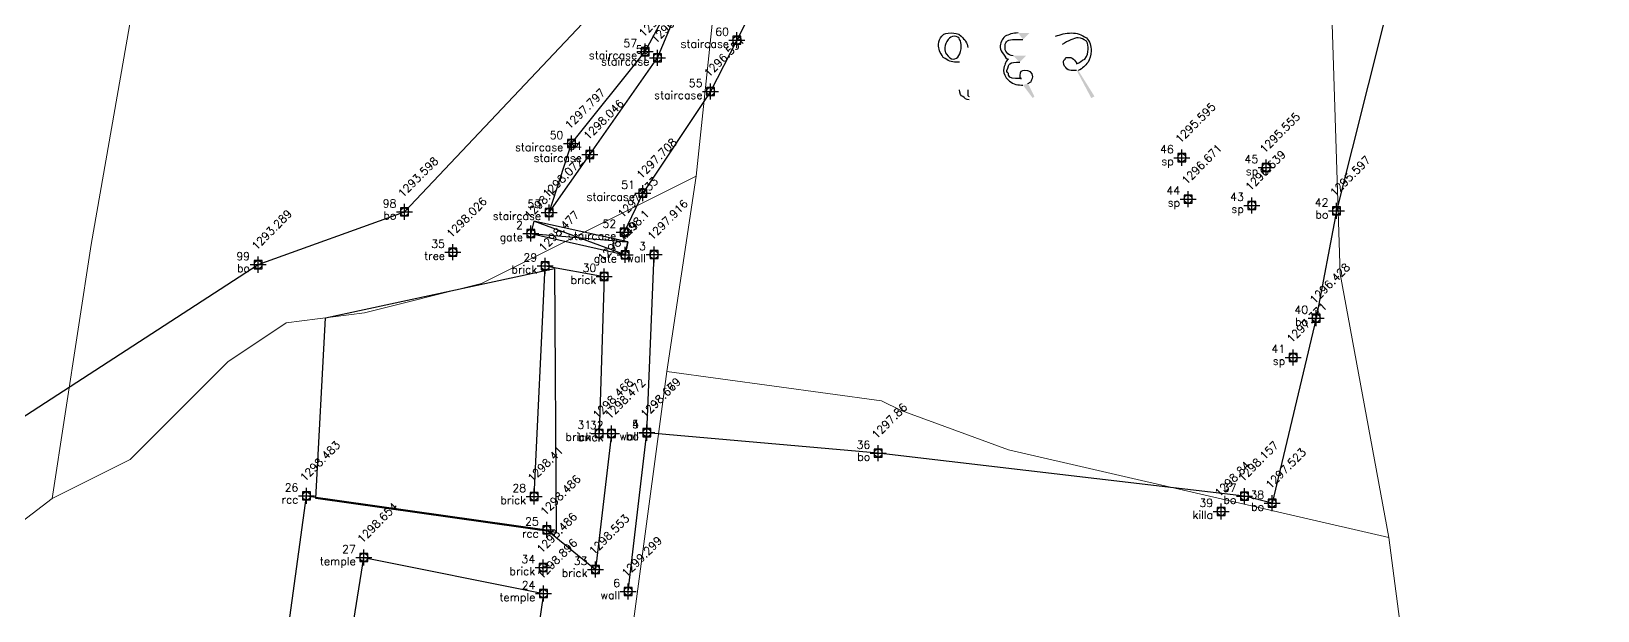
# Model space of a CAD drawing. Header units: metres. Extents: x 345912 to 349030, y 3061206 to 3061792.
# Drawn here: x 346869.14 to 346918.07, y 3061488 to 3061506.08 of the extents above; entities that cross this region are included whole.
import ezdxf
from ezdxf.enums import TextEntityAlignment as Align

# ---------------------------------------------------------------- set-up
doc = ezdxf.new("R2010")
doc.units = ezdxf.units.M
doc.header["$MEASUREMENT"] = 0
doc.header["$PDMODE"] = 98
doc.header["$PDSIZE"] = 0.25
for name, color, linetype in [('bo', 7, 'Continuous'), ('Boundary', 6, 'Continuous'), ('brick', 7, 'Continuous'), ('Features', 5, 'Continuous'), ('gate', 2, 'Continuous'), ('killa', 7, 'Continuous'), ('PDF4_Geometry', 7, 'Continuous'), ('PDF4_Solid Fills', 7, 'Continuous'), ('Points', 7, 'Continuous'), ('Points-ELV', 6, 'Continuous'), ('Points-NUM', 4, 'Continuous'), ('Points-TXT', 3, 'Continuous'), ('rcc', 7, 'Continuous'), ('sp', 7, 'Continuous'), ('staircase', 151, 'Continuous'), ('temple', 7, 'Continuous'), ('tree', 7, 'Continuous'), ('wall', 42, 'Continuous')]:
    doc.layers.add(name, color=color, linetype=linetype)
doc.styles.add('romans', font='romans.shx')

# ---------------------------------------------------------------- blocks, each defined once
blk = doc.blocks.new('POINTS')
at = {"layer": 'Points'}
blk.add_line((0, 0), (0, 0), dxfattribs=at)
blk.add_point((0, 0), dxfattribs=at)
at = {"layer": 'Points-ELV', "style": 'romans'}
blk.add_attdef('ELEV', text='', height=1, rotation=45, dxfattribs=at).set_placement((0, 0), align=Align.BOTTOM_LEFT)
at = {"layer": 'Points-NUM', "style": 'romans'}
blk.add_attdef('PTNUM', text='', height=1, dxfattribs=at).set_placement((0, 0), align=Align.BOTTOM_RIGHT)
at = {"layer": 'Points-TXT', "style": 'romans'}
blk.add_attdef('DESC', text='', height=1, dxfattribs=at).set_placement((0, 0), align=Align.BOTTOM_RIGHT)
blk = doc.blocks.new('dh')
at = {"layer": 'Boundary'}
blk.add_lwpolyline([(346603.141, 3061312.283), (346611.952, 3061317.989), (346616.524, 3061319.636), (346628.182, 3061331.963), (346646.724, 3061331.279), (346648.105, 3061329.491), (346645.641, 3061319.666), (346645.006, 3061316.321), (346643.63, 3061310.547), (346642.767, 3061310.766), (346631.327, 3061312.107), (346624.101, 3061312.745)], dxfattribs=at)
at = {"layer": 'Features'}
blk.add_lwpolyline([(346612.191, 3061301.508), (346613.462, 3061310.772), (346620.972, 3061309.711), (346622.493, 3061308.48)], dxfattribs=at)
blk.add_lwpolyline([(346615.256, 3061308.852), (346620.866, 3061307.723), (346619.834, 3061300.641), (346617.28, 3061301.099), (346617.42, 3061301.84), (346614.243, 3061302.521)], close=True, dxfattribs=at)
at = {"layer": 'gate'}
for points in [[(346620.479, 3061318.963), (346623.416, 3061318.292), (346623.50689, 3061318.69771), (346620.56924, 3061319.34949), (346620.479, 3061318.963), (346623.50689, 3061318.69771), (346623.416, 3061318.292), (346620.56924, 3061319.34949)], [(346620.576, 3061310.756), (346620.922, 3061317.952), (346622.768, 3061317.624), (346622.609, 3061312.725), (346622.995, 3061312.721), (346622.493, 3061308.48)]]:
    blk.add_lwpolyline(points, dxfattribs=at)
at = {"layer": 'staircase'}
for points in [[(346621.045, 3061319.621), (346622.321, 3061321.431), (346624.427, 3061324.445), (346624.899, 3061325.557), (346626.498, 3061328.58), (346626.578, 3061329.56), (346626.636, 3061330.471), (346625.256, 3061340.191), (346625.409, 3061342.057), (346625.859, 3061347.17)], [(346627.415, 3061346.278), (346627.122, 3061341.972), (346627.079, 3061340.012), (346626.786, 3061336.11), (346626.751, 3061334.827), (346628.116, 3061331.113), (346628.816, 3061330.399), (346629.192, 3061329.886), (346629.348, 3061329.497), (346629.45, 3061328.704), (346629.299, 3061328.148), (346629.005, 3061327.77), (346628.462, 3061327.31), (346628.172, 3061327.498), (346626.914, 3061324.994), (346626.087, 3061323.395), (346623.977, 3061320.22), (346623.391, 3061319.004)], [(346621.045, 3061319.621), (346621.74, 3061321.771), (346624.046, 3061324.636), (346626.183, 3061328.611), (346626.578, 3061329.56)]]:
    blk.add_lwpolyline(points, dxfattribs=at)
at = {"layer": 'wall'}
blk.add_lwpolyline([(346623.512, 3061307.792), (346624.101, 3061312.745), (346624.322, 3061318.304)], dxfattribs=at)
at = {"layer": 'bo', "linetype": 'Continuous'}
ref = blk.add_blockref('POINTS', (346645.641, 3061319.666, 1295.597), dxfattribs=at)
ref.add_attrib('PTNUM', '42', dxfattribs={"layer": 'Points-NUM', "height": 0.25, "style": 'romans'}).set_placement((346645.391, 3061319.7285, 1295.597), align=Align.BOTTOM_RIGHT)
ref.add_attrib('DESC', 'bo', dxfattribs={"layer": 'Points-TXT', "height": 0.25, "style": 'romans'}).set_placement((346645.391, 3061319.3535, 1295.597), align=Align.BOTTOM_RIGHT)
ref.add_attrib('ELEV', '1295.597', dxfattribs={"layer": 'Points-ELV', "height": 0.25, "rotation": 45, "style": 'romans'}).set_placement((346645.641, 3061320.041, 1295.597), align=Align.BOTTOM_LEFT)
ref = blk.add_blockref('POINTS', (346616.524, 3061319.636, 1293.598), dxfattribs=at)
ref.add_attrib('PTNUM', '98', dxfattribs={"layer": 'Points-NUM', "height": 0.25, "style": 'romans'}).set_placement((346616.274, 3061319.6985, 1293.598), align=Align.BOTTOM_RIGHT)
ref.add_attrib('DESC', 'bo', dxfattribs={"layer": 'Points-TXT', "height": 0.25, "style": 'romans'}).set_placement((346616.274, 3061319.3235, 1293.598), align=Align.BOTTOM_RIGHT)
ref.add_attrib('ELEV', '1293.598', dxfattribs={"layer": 'Points-ELV', "height": 0.25, "rotation": 45, "style": 'romans'}).set_placement((346616.524, 3061320.011, 1293.598), align=Align.BOTTOM_LEFT)
ref = blk.add_blockref('POINTS', (346611.952, 3061317.989, 1293.289), dxfattribs=at)
ref.add_attrib('PTNUM', '99', dxfattribs={"layer": 'Points-NUM', "height": 0.25, "style": 'romans'}).set_placement((346611.702, 3061318.0515, 1293.289), align=Align.BOTTOM_RIGHT)
ref.add_attrib('DESC', 'bo', dxfattribs={"layer": 'Points-TXT', "height": 0.25, "style": 'romans'}).set_placement((346611.702, 3061317.6765, 1293.289), align=Align.BOTTOM_RIGHT)
ref.add_attrib('ELEV', '1293.289', dxfattribs={"layer": 'Points-ELV', "height": 0.25, "rotation": 45, "style": 'romans'}).set_placement((346611.952, 3061318.364, 1293.289), align=Align.BOTTOM_LEFT)
ref = blk.add_blockref('POINTS', (346645.006, 3061316.321, 1296.428), dxfattribs=at)
ref.add_attrib('PTNUM', '40', dxfattribs={"layer": 'Points-NUM', "height": 0.25, "style": 'romans'}).set_placement((346644.756, 3061316.3835, 1296.428), align=Align.BOTTOM_RIGHT)
ref.add_attrib('DESC', 'bo', dxfattribs={"layer": 'Points-TXT', "height": 0.25, "style": 'romans'}).set_placement((346644.756, 3061316.0085, 1296.428), align=Align.BOTTOM_RIGHT)
ref.add_attrib('ELEV', '1296.428', dxfattribs={"layer": 'Points-ELV', "height": 0.25, "rotation": 45, "style": 'romans'}).set_placement((346645.006, 3061316.696, 1296.428), align=Align.BOTTOM_LEFT)
ref = blk.add_blockref('POINTS', (346624.101, 3061312.747, 1298.669), dxfattribs=at)
ref.add_attrib('PTNUM', '5', dxfattribs={"layer": 'Points-NUM', "height": 0.25, "style": 'romans'}).set_placement((346623.851, 3061312.8095, 1298.669), align=Align.BOTTOM_RIGHT)
ref.add_attrib('DESC', 'bo', dxfattribs={"layer": 'Points-TXT', "height": 0.25, "style": 'romans'}).set_placement((346623.851, 3061312.4345, 1298.669), align=Align.BOTTOM_RIGHT)
ref.add_attrib('ELEV', '1298.669', dxfattribs={"layer": 'Points-ELV', "height": 0.25, "rotation": 45, "style": 'romans'}).set_placement((346624.101, 3061313.122, 1298.669), align=Align.BOTTOM_LEFT)
ref = blk.add_blockref('POINTS', (346631.327, 3061312.107, 1297.86), dxfattribs=at)
ref.add_attrib('PTNUM', '36', dxfattribs={"layer": 'Points-NUM', "height": 0.25, "style": 'romans'}).set_placement((346631.077, 3061312.1695, 1297.86), align=Align.BOTTOM_RIGHT)
ref.add_attrib('DESC', 'bo', dxfattribs={"layer": 'Points-TXT', "height": 0.25, "style": 'romans'}).set_placement((346631.077, 3061311.7945, 1297.86), align=Align.BOTTOM_RIGHT)
ref.add_attrib('ELEV', '1297.86', dxfattribs={"layer": 'Points-ELV', "height": 0.25, "rotation": 45, "style": 'romans'}).set_placement((346631.327, 3061312.482, 1297.86), align=Align.BOTTOM_LEFT)
ref = blk.add_blockref('POINTS', (346642.767, 3061310.766, 1298.157), dxfattribs=at)
ref.add_attrib('PTNUM', '37', dxfattribs={"layer": 'Points-NUM', "height": 0.25, "style": 'romans'}).set_placement((346642.517, 3061310.8285, 1298.157), align=Align.BOTTOM_RIGHT)
ref.add_attrib('DESC', 'bo', dxfattribs={"layer": 'Points-TXT', "height": 0.25, "style": 'romans'}).set_placement((346642.517, 3061310.4535, 1298.157), align=Align.BOTTOM_RIGHT)
ref.add_attrib('ELEV', '1298.157', dxfattribs={"layer": 'Points-ELV', "height": 0.25, "rotation": 45, "style": 'romans'}).set_placement((346642.767, 3061311.141, 1298.157), align=Align.BOTTOM_LEFT)
ref = blk.add_blockref('POINTS', (346643.63, 3061310.547, 1297.523), dxfattribs=at)
ref.add_attrib('PTNUM', '38', dxfattribs={"layer": 'Points-NUM', "height": 0.25, "style": 'romans'}).set_placement((346643.38, 3061310.6095, 1297.523), align=Align.BOTTOM_RIGHT)
ref.add_attrib('DESC', 'bo', dxfattribs={"layer": 'Points-TXT', "height": 0.25, "style": 'romans'}).set_placement((346643.38, 3061310.2345, 1297.523), align=Align.BOTTOM_RIGHT)
ref.add_attrib('ELEV', '1297.523', dxfattribs={"layer": 'Points-ELV', "height": 0.25, "rotation": 45, "style": 'romans'}).set_placement((346643.63, 3061310.922, 1297.523), align=Align.BOTTOM_LEFT)
at = {"layer": 'brick', "linetype": 'Continuous'}
ref = blk.add_blockref('POINTS', (346620.922, 3061317.952, 1298.477), dxfattribs=at)
ref.add_attrib('PTNUM', '29', dxfattribs={"layer": 'Points-NUM', "height": 0.25, "style": 'romans'}).set_placement((346620.672, 3061318.0145, 1298.477), align=Align.BOTTOM_RIGHT)
ref.add_attrib('DESC', 'brick', dxfattribs={"layer": 'Points-TXT', "height": 0.25, "style": 'romans'}).set_placement((346620.672, 3061317.6395, 1298.477), align=Align.BOTTOM_RIGHT)
ref.add_attrib('ELEV', '1298.477', dxfattribs={"layer": 'Points-ELV', "height": 0.25, "rotation": 45, "style": 'romans'}).set_placement((346620.922, 3061318.327, 1298.477), align=Align.BOTTOM_LEFT)
ref = blk.add_blockref('POINTS', (346622.768, 3061317.624, 1298.449), dxfattribs=at)
ref.add_attrib('PTNUM', '30', dxfattribs={"layer": 'Points-NUM', "height": 0.25, "style": 'romans'}).set_placement((346622.518, 3061317.6865, 1298.449), align=Align.BOTTOM_RIGHT)
ref.add_attrib('DESC', 'brick', dxfattribs={"layer": 'Points-TXT', "height": 0.25, "style": 'romans'}).set_placement((346622.518, 3061317.3115, 1298.449), align=Align.BOTTOM_RIGHT)
ref.add_attrib('ELEV', '1298.449', dxfattribs={"layer": 'Points-ELV', "height": 0.25, "rotation": 45, "style": 'romans'}).set_placement((346622.768, 3061317.999, 1298.449), align=Align.BOTTOM_LEFT)
ref = blk.add_blockref('POINTS', (346622.609, 3061312.725, 1298.468), dxfattribs=at)
ref.add_attrib('PTNUM', '31', dxfattribs={"layer": 'Points-NUM', "height": 0.25, "style": 'romans'}).set_placement((346622.359, 3061312.7875, 1298.468), align=Align.BOTTOM_RIGHT)
ref.add_attrib('DESC', 'brick', dxfattribs={"layer": 'Points-TXT', "height": 0.25, "style": 'romans'}).set_placement((346622.359, 3061312.4125, 1298.468), align=Align.BOTTOM_RIGHT)
ref.add_attrib('ELEV', '1298.468', dxfattribs={"layer": 'Points-ELV', "height": 0.25, "rotation": 45, "style": 'romans'}).set_placement((346622.609, 3061313.1, 1298.468), align=Align.BOTTOM_LEFT)
ref = blk.add_blockref('POINTS', (346622.995, 3061312.721, 1298.472), dxfattribs=at)
ref.add_attrib('PTNUM', '32', dxfattribs={"layer": 'Points-NUM', "height": 0.25, "style": 'romans'}).set_placement((346622.745, 3061312.7835, 1298.472), align=Align.BOTTOM_RIGHT)
ref.add_attrib('DESC', 'brick', dxfattribs={"layer": 'Points-TXT', "height": 0.25, "style": 'romans'}).set_placement((346622.745, 3061312.4085, 1298.472), align=Align.BOTTOM_RIGHT)
ref.add_attrib('ELEV', '1298.472', dxfattribs={"layer": 'Points-ELV', "height": 0.25, "rotation": 45, "style": 'romans'}).set_placement((346622.995, 3061313.096, 1298.472), align=Align.BOTTOM_LEFT)
ref = blk.add_blockref('POINTS', (346620.576, 3061310.756, 1298.41), dxfattribs=at)
ref.add_attrib('PTNUM', '28', dxfattribs={"layer": 'Points-NUM', "height": 0.25, "style": 'romans'}).set_placement((346620.326, 3061310.8185, 1298.41), align=Align.BOTTOM_RIGHT)
ref.add_attrib('DESC', 'brick', dxfattribs={"layer": 'Points-TXT', "height": 0.25, "style": 'romans'}).set_placement((346620.326, 3061310.4435, 1298.41), align=Align.BOTTOM_RIGHT)
ref.add_attrib('ELEV', '1298.41', dxfattribs={"layer": 'Points-ELV', "height": 0.25, "rotation": 45, "style": 'romans'}).set_placement((346620.576, 3061311.131, 1298.41), align=Align.BOTTOM_LEFT)
ref = blk.add_blockref('POINTS', (346620.86, 3061308.538, 1298.486), dxfattribs=at)
ref.add_attrib('PTNUM', '34', dxfattribs={"layer": 'Points-NUM', "height": 0.25, "style": 'romans'}).set_placement((346620.61, 3061308.6005, 1298.486), align=Align.BOTTOM_RIGHT)
ref.add_attrib('DESC', 'brick', dxfattribs={"layer": 'Points-TXT', "height": 0.25, "style": 'romans'}).set_placement((346620.61, 3061308.2255, 1298.486), align=Align.BOTTOM_RIGHT)
ref.add_attrib('ELEV', '1298.486', dxfattribs={"layer": 'Points-ELV', "height": 0.25, "rotation": 45, "style": 'romans'}).set_placement((346620.86, 3061308.913, 1298.486), align=Align.BOTTOM_LEFT)
ref = blk.add_blockref('POINTS', (346622.493, 3061308.48, 1298.553), dxfattribs=at)
ref.add_attrib('PTNUM', '33', dxfattribs={"layer": 'Points-NUM', "height": 0.25, "style": 'romans'}).set_placement((346622.243, 3061308.5425, 1298.553), align=Align.BOTTOM_RIGHT)
ref.add_attrib('DESC', 'brick', dxfattribs={"layer": 'Points-TXT', "height": 0.25, "style": 'romans'}).set_placement((346622.243, 3061308.1675, 1298.553), align=Align.BOTTOM_RIGHT)
ref.add_attrib('ELEV', '1298.553', dxfattribs={"layer": 'Points-ELV', "height": 0.25, "rotation": 45, "style": 'romans'}).set_placement((346622.493, 3061308.855, 1298.553), align=Align.BOTTOM_LEFT)
at = {"layer": 'gate', "linetype": 'Continuous'}
ref = blk.add_blockref('POINTS', (346620.479, 3061318.963, 1298.1), dxfattribs=at)
ref.add_attrib('PTNUM', '2', dxfattribs={"layer": 'Points-NUM', "height": 0.25, "style": 'romans'}).set_placement((346620.229, 3061319.0255, 1298.1), align=Align.BOTTOM_RIGHT)
ref.add_attrib('DESC', 'gate', dxfattribs={"layer": 'Points-TXT', "height": 0.25, "style": 'romans'}).set_placement((346620.229, 3061318.6505, 1298.1), align=Align.BOTTOM_RIGHT)
ref.add_attrib('ELEV', '1298.1', dxfattribs={"layer": 'Points-ELV', "height": 0.25, "rotation": 45, "style": 'romans'}).set_placement((346620.479, 3061319.338, 1298.1), align=Align.BOTTOM_LEFT)
ref = blk.add_blockref('POINTS', (346623.416, 3061318.292, 1298.1), dxfattribs=at)
ref.add_attrib('PTNUM', '1', dxfattribs={"layer": 'Points-NUM', "height": 0.25, "style": 'romans'}).set_placement((346623.166, 3061318.3545, 1298.1), align=Align.BOTTOM_RIGHT)
ref.add_attrib('DESC', 'gate', dxfattribs={"layer": 'Points-TXT', "height": 0.25, "style": 'romans'}).set_placement((346623.166, 3061317.9795, 1298.1), align=Align.BOTTOM_RIGHT)
ref.add_attrib('ELEV', '1298.1', dxfattribs={"layer": 'Points-ELV', "height": 0.25, "rotation": 45, "style": 'romans'}).set_placement((346623.416, 3061318.667, 1298.1), align=Align.BOTTOM_LEFT)
at = {"layer": 'killa', "linetype": 'Continuous'}
ref = blk.add_blockref('POINTS', (346642.038, 3061310.291, 1298.84), dxfattribs=at)
ref.add_attrib('PTNUM', '39', dxfattribs={"layer": 'Points-NUM', "height": 0.25, "style": 'romans'}).set_placement((346641.788, 3061310.3535, 1298.84), align=Align.BOTTOM_RIGHT)
ref.add_attrib('DESC', 'killa', dxfattribs={"layer": 'Points-TXT', "height": 0.25, "style": 'romans'}).set_placement((346641.788, 3061309.9785, 1298.84), align=Align.BOTTOM_RIGHT)
ref.add_attrib('ELEV', '1298.84', dxfattribs={"layer": 'Points-ELV', "height": 0.25, "rotation": 45, "style": 'romans'}).set_placement((346642.038, 3061310.666, 1298.84), align=Align.BOTTOM_LEFT)
at = {"layer": 'rcc', "linetype": 'Continuous'}
ref = blk.add_blockref('POINTS', (346613.462, 3061310.772, 1298.483), dxfattribs=at)
ref.add_attrib('PTNUM', '26', dxfattribs={"layer": 'Points-NUM', "height": 0.25, "style": 'romans'}).set_placement((346613.212, 3061310.8345, 1298.483), align=Align.BOTTOM_RIGHT)
ref.add_attrib('DESC', 'rcc', dxfattribs={"layer": 'Points-TXT', "height": 0.25, "style": 'romans'}).set_placement((346613.212, 3061310.4595, 1298.483), align=Align.BOTTOM_RIGHT)
ref.add_attrib('ELEV', '1298.483', dxfattribs={"layer": 'Points-ELV', "height": 0.25, "rotation": 45, "style": 'romans'}).set_placement((346613.462, 3061311.147, 1298.483), align=Align.BOTTOM_LEFT)
ref = blk.add_blockref('POINTS', (346620.972, 3061309.711, 1298.486), dxfattribs=at)
ref.add_attrib('PTNUM', '25', dxfattribs={"layer": 'Points-NUM', "height": 0.25, "style": 'romans'}).set_placement((346620.722, 3061309.7735, 1298.486), align=Align.BOTTOM_RIGHT)
ref.add_attrib('DESC', 'rcc', dxfattribs={"layer": 'Points-TXT', "height": 0.25, "style": 'romans'}).set_placement((346620.722, 3061309.3985, 1298.486), align=Align.BOTTOM_RIGHT)
ref.add_attrib('ELEV', '1298.486', dxfattribs={"layer": 'Points-ELV', "height": 0.25, "rotation": 45, "style": 'romans'}).set_placement((346620.972, 3061310.086, 1298.486), align=Align.BOTTOM_LEFT)
at = {"layer": 'sp', "linetype": 'Continuous'}
ref = blk.add_blockref('POINTS', (346640.808, 3061321.328, 1295.595), dxfattribs=at)
ref.add_attrib('PTNUM', '46', dxfattribs={"layer": 'Points-NUM', "height": 0.25, "style": 'romans'}).set_placement((346640.558, 3061321.3905, 1295.595), align=Align.BOTTOM_RIGHT)
ref.add_attrib('DESC', 'sp', dxfattribs={"layer": 'Points-TXT', "height": 0.25, "style": 'romans'}).set_placement((346640.558, 3061321.0155, 1295.595), align=Align.BOTTOM_RIGHT)
ref.add_attrib('ELEV', '1295.595', dxfattribs={"layer": 'Points-ELV', "height": 0.25, "rotation": 45, "style": 'romans'}).set_placement((346640.808, 3061321.703, 1295.595), align=Align.BOTTOM_LEFT)
ref = blk.add_blockref('POINTS', (346643.445, 3061321.02, 1295.555), dxfattribs=at)
ref.add_attrib('PTNUM', '45', dxfattribs={"layer": 'Points-NUM', "height": 0.25, "style": 'romans'}).set_placement((346643.195, 3061321.0825, 1295.555), align=Align.BOTTOM_RIGHT)
ref.add_attrib('DESC', 'sp', dxfattribs={"layer": 'Points-TXT', "height": 0.25, "style": 'romans'}).set_placement((346643.195, 3061320.7075, 1295.555), align=Align.BOTTOM_RIGHT)
ref.add_attrib('ELEV', '1295.555', dxfattribs={"layer": 'Points-ELV', "height": 0.25, "rotation": 45, "style": 'romans'}).set_placement((346643.445, 3061321.395, 1295.555), align=Align.BOTTOM_LEFT)
ref = blk.add_blockref('POINTS', (346641.007, 3061320.037, 1296.671), dxfattribs=at)
ref.add_attrib('PTNUM', '44', dxfattribs={"layer": 'Points-NUM', "height": 0.25, "style": 'romans'}).set_placement((346640.757, 3061320.0995, 1296.671), align=Align.BOTTOM_RIGHT)
ref.add_attrib('DESC', 'sp', dxfattribs={"layer": 'Points-TXT', "height": 0.25, "style": 'romans'}).set_placement((346640.757, 3061319.7245, 1296.671), align=Align.BOTTOM_RIGHT)
ref.add_attrib('ELEV', '1296.671', dxfattribs={"layer": 'Points-ELV', "height": 0.25, "rotation": 45, "style": 'romans'}).set_placement((346641.007, 3061320.412, 1296.671), align=Align.BOTTOM_LEFT)
ref = blk.add_blockref('POINTS', (346642.997, 3061319.84, 1296.639), dxfattribs=at)
ref.add_attrib('PTNUM', '43', dxfattribs={"layer": 'Points-NUM', "height": 0.25, "style": 'romans'}).set_placement((346642.747, 3061319.9025, 1296.639), align=Align.BOTTOM_RIGHT)
ref.add_attrib('DESC', 'sp', dxfattribs={"layer": 'Points-TXT', "height": 0.25, "style": 'romans'}).set_placement((346642.747, 3061319.5275, 1296.639), align=Align.BOTTOM_RIGHT)
ref.add_attrib('ELEV', '1296.639', dxfattribs={"layer": 'Points-ELV', "height": 0.25, "rotation": 45, "style": 'romans'}).set_placement((346642.997, 3061320.215, 1296.639), align=Align.BOTTOM_LEFT)
ref = blk.add_blockref('POINTS', (346644.288, 3061315.096, 1297.371), dxfattribs=at)
ref.add_attrib('PTNUM', '41', dxfattribs={"layer": 'Points-NUM', "height": 0.25, "style": 'romans'}).set_placement((346644.038, 3061315.1585, 1297.371), align=Align.BOTTOM_RIGHT)
ref.add_attrib('DESC', 'sp', dxfattribs={"layer": 'Points-TXT', "height": 0.25, "style": 'romans'}).set_placement((346644.038, 3061314.7835, 1297.371), align=Align.BOTTOM_RIGHT)
ref.add_attrib('ELEV', '1297.371', dxfattribs={"layer": 'Points-ELV', "height": 0.25, "rotation": 45, "style": 'romans'}).set_placement((346644.288, 3061315.471, 1297.371), align=Align.BOTTOM_LEFT)
at = {"layer": 'staircase', "linetype": 'Continuous'}
ref = blk.add_blockref('POINTS', (346624.046, 3061324.636, 1295.929), dxfattribs=at)
ref.add_attrib('PTNUM', '57', dxfattribs={"layer": 'Points-NUM', "height": 0.25, "style": 'romans'}).set_placement((346623.796, 3061324.6985, 1295.929), align=Align.BOTTOM_RIGHT)
ref.add_attrib('DESC', 'staircase', dxfattribs={"layer": 'Points-TXT', "height": 0.25, "style": 'romans'}).set_placement((346623.796, 3061324.3235, 1295.929), align=Align.BOTTOM_RIGHT)
ref.add_attrib('ELEV', '1295.929', dxfattribs={"layer": 'Points-ELV', "height": 0.25, "rotation": 45, "style": 'romans'}).set_placement((346624.046, 3061325.011, 1295.929), align=Align.BOTTOM_LEFT)
ref = blk.add_blockref('POINTS', (346626.914, 3061324.994, 1295.799), dxfattribs=at)
ref.add_attrib('PTNUM', '60', dxfattribs={"layer": 'Points-NUM', "height": 0.25, "style": 'romans'}).set_placement((346626.664, 3061325.0565, 1295.799), align=Align.BOTTOM_RIGHT)
ref.add_attrib('DESC', 'staircase', dxfattribs={"layer": 'Points-TXT', "height": 0.25, "style": 'romans'}).set_placement((346626.664, 3061324.6815, 1295.799), align=Align.BOTTOM_RIGHT)
ref.add_attrib('ELEV', '1295.799', dxfattribs={"layer": 'Points-ELV', "height": 0.25, "rotation": 45, "style": 'romans'}).set_placement((346626.914, 3061325.369, 1295.799), align=Align.BOTTOM_LEFT)
ref = blk.add_blockref('POINTS', (346624.427, 3061324.445, 1296.027), dxfattribs=at)
ref.add_attrib('PTNUM', '56', dxfattribs={"layer": 'Points-NUM', "height": 0.25, "style": 'romans'}).set_placement((346624.177, 3061324.5075, 1296.027), align=Align.BOTTOM_RIGHT)
ref.add_attrib('DESC', 'staircase', dxfattribs={"layer": 'Points-TXT', "height": 0.25, "style": 'romans'}).set_placement((346624.177, 3061324.1325, 1296.027), align=Align.BOTTOM_RIGHT)
ref.add_attrib('ELEV', '1296.027', dxfattribs={"layer": 'Points-ELV', "height": 0.25, "rotation": 45, "style": 'romans'}).set_placement((346624.427, 3061324.82, 1296.027), align=Align.BOTTOM_LEFT)
ref = blk.add_blockref('POINTS', (346626.087, 3061323.395, 1296.551), dxfattribs=at)
ref.add_attrib('PTNUM', '55', dxfattribs={"layer": 'Points-NUM', "height": 0.25, "style": 'romans'}).set_placement((346625.837, 3061323.4575, 1296.551), align=Align.BOTTOM_RIGHT)
ref.add_attrib('DESC', 'staircase', dxfattribs={"layer": 'Points-TXT', "height": 0.25, "style": 'romans'}).set_placement((346625.837, 3061323.0825, 1296.551), align=Align.BOTTOM_RIGHT)
ref.add_attrib('ELEV', '1296.551', dxfattribs={"layer": 'Points-ELV', "height": 0.25, "rotation": 45, "style": 'romans'}).set_placement((346626.087, 3061323.77, 1296.551), align=Align.BOTTOM_LEFT)
ref = blk.add_blockref('POINTS', (346621.74, 3061321.771, 1297.797), dxfattribs=at)
ref.add_attrib('PTNUM', '50', dxfattribs={"layer": 'Points-NUM', "height": 0.25, "style": 'romans'}).set_placement((346621.49, 3061321.8335, 1297.797), align=Align.BOTTOM_RIGHT)
ref.add_attrib('DESC', 'staircase', dxfattribs={"layer": 'Points-TXT', "height": 0.25, "style": 'romans'}).set_placement((346621.49, 3061321.4585, 1297.797), align=Align.BOTTOM_RIGHT)
ref.add_attrib('ELEV', '1297.797', dxfattribs={"layer": 'Points-ELV', "height": 0.25, "rotation": 45, "style": 'romans'}).set_placement((346621.74, 3061322.146, 1297.797), align=Align.BOTTOM_LEFT)
ref = blk.add_blockref('POINTS', (346622.321, 3061321.431, 1298.046), dxfattribs=at)
ref.add_attrib('PTNUM', '54', dxfattribs={"layer": 'Points-NUM', "height": 0.25, "style": 'romans'}).set_placement((346622.071, 3061321.4935, 1298.046), align=Align.BOTTOM_RIGHT)
ref.add_attrib('DESC', 'staircase', dxfattribs={"layer": 'Points-TXT', "height": 0.25, "style": 'romans'}).set_placement((346622.071, 3061321.1185, 1298.046), align=Align.BOTTOM_RIGHT)
ref.add_attrib('ELEV', '1298.046', dxfattribs={"layer": 'Points-ELV', "height": 0.25, "rotation": 45, "style": 'romans'}).set_placement((346622.321, 3061321.806, 1298.046), align=Align.BOTTOM_LEFT)
ref = blk.add_blockref('POINTS', (346623.977, 3061320.22, 1297.708), dxfattribs=at)
ref.add_attrib('PTNUM', '51', dxfattribs={"layer": 'Points-NUM', "height": 0.25, "style": 'romans'}).set_placement((346623.727, 3061320.2825, 1297.708), align=Align.BOTTOM_RIGHT)
ref.add_attrib('DESC', 'staircase', dxfattribs={"layer": 'Points-TXT', "height": 0.25, "style": 'romans'}).set_placement((346623.727, 3061319.9075, 1297.708), align=Align.BOTTOM_RIGHT)
ref.add_attrib('ELEV', '1297.708', dxfattribs={"layer": 'Points-ELV', "height": 0.25, "rotation": 45, "style": 'romans'}).set_placement((346623.977, 3061320.595, 1297.708), align=Align.BOTTOM_LEFT)
ref = blk.add_blockref('POINTS', (346621.045, 3061319.621, 1298.072), dxfattribs=at)
ref.add_attrib('PTNUM', '53', dxfattribs={"layer": 'Points-NUM', "height": 0.25, "style": 'romans'}).set_placement((346620.795, 3061319.6835, 1298.072), align=Align.BOTTOM_RIGHT)
ref.add_attrib('DESC', 'staircase', dxfattribs={"layer": 'Points-TXT', "height": 0.25, "style": 'romans'}).set_placement((346620.795, 3061319.3085, 1298.072), align=Align.BOTTOM_RIGHT)
ref.add_attrib('ELEV', '1298.072', dxfattribs={"layer": 'Points-ELV', "height": 0.25, "rotation": 45, "style": 'romans'}).set_placement((346621.045, 3061319.996, 1298.072), align=Align.BOTTOM_LEFT)
ref = blk.add_blockref('POINTS', (346623.391, 3061319.004, 1297.933), dxfattribs=at)
ref.add_attrib('PTNUM', '52', dxfattribs={"layer": 'Points-NUM', "height": 0.25, "style": 'romans'}).set_placement((346623.141, 3061319.0665, 1297.933), align=Align.BOTTOM_RIGHT)
ref.add_attrib('DESC', 'staircase', dxfattribs={"layer": 'Points-TXT', "height": 0.25, "style": 'romans'}).set_placement((346623.141, 3061318.6915, 1297.933), align=Align.BOTTOM_RIGHT)
ref.add_attrib('ELEV', '1297.933', dxfattribs={"layer": 'Points-ELV', "height": 0.25, "rotation": 45, "style": 'romans'}).set_placement((346623.391, 3061319.379, 1297.933), align=Align.BOTTOM_LEFT)
at = {"layer": 'temple', "linetype": 'Continuous'}
ref = blk.add_blockref('POINTS', (346615.256, 3061308.852, 1298.654), dxfattribs=at)
ref.add_attrib('PTNUM', '27', dxfattribs={"layer": 'Points-NUM', "height": 0.25, "style": 'romans'}).set_placement((346615.006, 3061308.9145, 1298.654), align=Align.BOTTOM_RIGHT)
ref.add_attrib('DESC', 'temple', dxfattribs={"layer": 'Points-TXT', "height": 0.25, "style": 'romans'}).set_placement((346615.006, 3061308.5395, 1298.654), align=Align.BOTTOM_RIGHT)
ref.add_attrib('ELEV', '1298.654', dxfattribs={"layer": 'Points-ELV', "height": 0.25, "rotation": 45, "style": 'romans'}).set_placement((346615.256, 3061309.227, 1298.654), align=Align.BOTTOM_LEFT)
ref = blk.add_blockref('POINTS', (346620.866, 3061307.723, 1298.896), dxfattribs=at)
ref.add_attrib('PTNUM', '24', dxfattribs={"layer": 'Points-NUM', "height": 0.25, "style": 'romans'}).set_placement((346620.616, 3061307.7855, 1298.896), align=Align.BOTTOM_RIGHT)
ref.add_attrib('DESC', 'temple', dxfattribs={"layer": 'Points-TXT', "height": 0.25, "style": 'romans'}).set_placement((346620.616, 3061307.4105, 1298.896), align=Align.BOTTOM_RIGHT)
ref.add_attrib('ELEV', '1298.896', dxfattribs={"layer": 'Points-ELV', "height": 0.25, "rotation": 45, "style": 'romans'}).set_placement((346620.866, 3061308.098, 1298.896), align=Align.BOTTOM_LEFT)
at = {"layer": 'tree', "linetype": 'Continuous'}
ref = blk.add_blockref('POINTS', (346618.042, 3061318.378, 1298.026), dxfattribs=at)
ref.add_attrib('PTNUM', '35', dxfattribs={"layer": 'Points-NUM', "height": 0.25, "style": 'romans'}).set_placement((346617.792, 3061318.4405, 1298.026), align=Align.BOTTOM_RIGHT)
ref.add_attrib('DESC', 'tree', dxfattribs={"layer": 'Points-TXT', "height": 0.25, "style": 'romans'}).set_placement((346617.792, 3061318.0655, 1298.026), align=Align.BOTTOM_RIGHT)
ref.add_attrib('ELEV', '1298.026', dxfattribs={"layer": 'Points-ELV', "height": 0.25, "rotation": 45, "style": 'romans'}).set_placement((346618.042, 3061318.753, 1298.026), align=Align.BOTTOM_LEFT)
at = {"layer": 'wall', "linetype": 'Continuous'}
ref = blk.add_blockref('POINTS', (346624.322, 3061318.304, 1297.916), dxfattribs=at)
ref.add_attrib('PTNUM', '3', dxfattribs={"layer": 'Points-NUM', "height": 0.25, "style": 'romans'}).set_placement((346624.072, 3061318.3665, 1297.916), align=Align.BOTTOM_RIGHT)
ref.add_attrib('DESC', 'wall', dxfattribs={"layer": 'Points-TXT', "height": 0.25, "style": 'romans'}).set_placement((346624.072, 3061317.9915, 1297.916), align=Align.BOTTOM_RIGHT)
ref.add_attrib('ELEV', '1297.916', dxfattribs={"layer": 'Points-ELV', "height": 0.25, "rotation": 45, "style": 'romans'}).set_placement((346624.322, 3061318.679, 1297.916), align=Align.BOTTOM_LEFT)
ref = blk.add_blockref('POINTS', (346624.101, 3061312.745, 1298.67), dxfattribs=at)
ref.add_attrib('PTNUM', '4', dxfattribs={"layer": 'Points-NUM', "height": 0.25, "style": 'romans'}).set_placement((346623.851, 3061312.8075, 1298.67), align=Align.BOTTOM_RIGHT)
ref.add_attrib('DESC', 'wall', dxfattribs={"layer": 'Points-TXT', "height": 0.25, "style": 'romans'}).set_placement((346623.851, 3061312.4325, 1298.67), align=Align.BOTTOM_RIGHT)
ref.add_attrib('ELEV', '1298.67', dxfattribs={"layer": 'Points-ELV', "height": 0.25, "rotation": 45, "style": 'romans'}).set_placement((346624.101, 3061313.12, 1298.67), align=Align.BOTTOM_LEFT)
ref = blk.add_blockref('POINTS', (346623.512, 3061307.792, 1299.299), dxfattribs=at)
ref.add_attrib('PTNUM', '6', dxfattribs={"layer": 'Points-NUM', "height": 0.25, "style": 'romans'}).set_placement((346623.262, 3061307.8545, 1299.299), align=Align.BOTTOM_RIGHT)
ref.add_attrib('DESC', 'wall', dxfattribs={"layer": 'Points-TXT', "height": 0.25, "style": 'romans'}).set_placement((346623.262, 3061307.4795, 1299.299), align=Align.BOTTOM_RIGHT)
ref.add_attrib('ELEV', '1299.299', dxfattribs={"layer": 'Points-ELV', "height": 0.25, "rotation": 45, "style": 'romans'}).set_placement((346623.512, 3061308.167, 1299.299), align=Align.BOTTOM_LEFT)

msp = doc.modelspace()

# ---------------------------------------------------------------- hatches: boundary and pattern name
at = {"layer": 'PDF4_Solid Fills', "transparency": 33554559}
h = msp.add_hatch(color=256, dxfattribs=at)
h.paths.add_polyline_path([(346898.39387, 3061505.57284), (346898.39387, 3061504.25204)], flags=0)
h.paths.add_polyline_path([(346898.44467, 3061504.04884), (346898.44467, 3061503.94724)], flags=0)
h.paths.add_polyline_path([(346900.12107, 3061505.82684), (346900.32427, 3061506.03004), (346899.96867, 3061506.03004)], flags=0)
h.paths.add_polyline_path([(346900.12107, 3061504.40444), (346900.42587, 3061503.99804), (346900.47667, 3061504.04884), (346900.27347, 3061504.45524)], flags=0)
h.paths.add_polyline_path([(346900.01947, 3061505.11564), (346900.22267, 3061505.31884), (346899.81627, 3061505.31884)], flags=0)
h.paths.add_polyline_path([(346901.34027, 3061505.67444), (346901.13707, 3061505.92844)], flags=0)
h.paths.add_polyline_path([(346901.84827, 3061504.86164), (346902.35627, 3061504.04884), (346902.25467, 3061503.99804), (346901.79747, 3061504.86164)], flags=0)

# ---------------------------------------------------------------- linework, layer by layer
at = {"layer": 'Features'}
msp.add_lwpolyline([(346878.02628, 3061491.50003), (346878.32787, 3061497.14003), (346885.48628, 3061498.68003), (346885.53628, 3061490.43903)], close=True, dxfattribs=at)
at = {"layer": 'PDF4_Geometry', "lineweight": 9}
for points in [[(346876.19427, 3061528.99163), (346871.01268, 3061499.42603), (346869.79348, 3061491.50124), (346864.61188, 3061487.53883), (346855.16308, 3061489.97723), (346856.99188, 3061499.12124), (346856.99188, 3061499.42603), (346858.82067, 3061509.48443), (346859.12548, 3061510.09403), (346859.12548, 3061510.39883), (346860.64947, 3061518.32363), (346860.95427, 3061520.15243), (346860.95427, 3061520.45723), (346862.78308, 3061529.90603)], [(346876.19427, 3061528.99163), (346871.01268, 3061499.42603), (346869.79348, 3061491.50124), (346864.61188, 3061487.53883), (346855.16308, 3061489.97723), (346856.99188, 3061499.12124), (346856.99188, 3061499.42603), (346858.82067, 3061509.48443), (346859.12548, 3061510.09403), (346859.12548, 3061510.39883), (346860.64947, 3061518.32363), (346860.95427, 3061520.15243), (346860.95427, 3061520.45723), (346862.78308, 3061529.90603)], [(346889.91028, 3061526.24843), (346891.12947, 3061513.14204), (346889.91028, 3061501.55963), (346883.20468, 3061498.20683), (346879.54707, 3061497.29243), (346877.10867, 3061496.98764), (346875.27988, 3061495.76844), (346872.23188, 3061492.72043), (346869.79348, 3061491.50124), (346871.01268, 3061499.42603), (346876.19427, 3061528.99163)], [(346889.91028, 3061526.24843), (346891.12947, 3061513.14204), (346889.91028, 3061501.55963), (346883.20468, 3061498.20683), (346879.54707, 3061497.29243), (346877.10867, 3061496.98764), (346875.27988, 3061495.76844), (346872.23188, 3061492.72043), (346869.79348, 3061491.50124), (346871.01268, 3061499.42603), (346876.19427, 3061528.99163)], [(346934.41107, 3061513.44683), (346930.14387, 3061482.96683), (346920.69508, 3061482.96683), (346920.39028, 3061482.96683), (346912.46547, 3061483.27163), (346911.55107, 3061490.28204), (346910.02707, 3061498.51163), (346909.72228, 3061508.26523), (346911.24628, 3061516.19003), (346921.60948, 3061516.19003), (346929.53427, 3061514.66603), (346933.49669, 3061513.75163)], [(346934.41107, 3061513.44683), (346930.14387, 3061482.96683), (346920.69508, 3061482.96683), (346920.39028, 3061482.96683), (346912.46547, 3061483.27163), (346911.55107, 3061490.28204), (346910.02707, 3061498.51163), (346909.72228, 3061508.26523), (346911.24628, 3061516.19003), (346921.60948, 3061516.19003), (346929.53427, 3061514.66603), (346933.49669, 3061513.75163)], [(346901.49267, 3061510.39883), (346909.72228, 3061508.26523), (346910.02707, 3061498.51163), (346911.55107, 3061490.28204), (346899.66387, 3061493.02523), (346896.31107, 3061494.24443), (346895.70147, 3061494.54923), (346888.99587, 3061495.46363), (346889.91028, 3061501.55963), (346891.12947, 3061513.14204)], [(346901.49267, 3061510.39883), (346909.72228, 3061508.26523), (346910.02707, 3061498.51163), (346911.55107, 3061490.28204), (346899.66387, 3061493.02523), (346896.31107, 3061494.24443), (346895.70147, 3061494.54923), (346888.99587, 3061495.46363), (346889.91028, 3061501.55963), (346891.12947, 3061513.14204)], [(346888.99587, 3061495.46363), (346887.16707, 3061481.74764), (346885.03348, 3061468.64124), (346852.41988, 3061474.43243), (346818.28227, 3061480.22363), (346819.80628, 3061485.40523), (346824.37828, 3061500.95003), (346835.35108, 3061496.37803), (346846.93348, 3061492.41564), (346855.16308, 3061489.97723), (346864.61188, 3061487.53883), (346869.79348, 3061491.50124), (346872.23188, 3061492.72043), (346875.27988, 3061495.76844), (346877.10867, 3061496.98764), (346879.54707, 3061497.29243), (346883.20468, 3061498.20683), (346889.91028, 3061501.55963)], [(346888.99587, 3061495.46363), (346887.16707, 3061481.74764), (346885.03348, 3061468.64124), (346852.41988, 3061474.43243), (346818.28227, 3061480.22363), (346819.80628, 3061485.40523), (346824.37828, 3061500.95003), (346835.35108, 3061496.37803), (346846.93348, 3061492.41564), (346855.16308, 3061489.97723), (346864.61188, 3061487.53883), (346869.79348, 3061491.50124), (346872.23188, 3061492.72043), (346875.27988, 3061495.76844), (346877.10867, 3061496.98764), (346879.54707, 3061497.29243), (346883.20468, 3061498.20683), (346889.91028, 3061501.55963)], [(346887.16707, 3061481.74764), (346888.99587, 3061495.46363), (346895.70147, 3061494.54923), (346896.31107, 3061494.24443), (346899.66387, 3061493.02523), (346911.55107, 3061490.28204), (346912.46547, 3061483.27163), (346912.46547, 3061477.17564), (346895.70147, 3061480.22363)], [(346887.16707, 3061481.74764), (346888.99587, 3061495.46363), (346895.70147, 3061494.54923), (346896.31107, 3061494.24443), (346899.66387, 3061493.02523), (346911.55107, 3061490.28204), (346912.46547, 3061483.27163), (346912.46547, 3061477.17564), (346895.70147, 3061480.22363)]]:
    msp.add_lwpolyline(points, close=True, dxfattribs=at)
at = {"layer": 'PDF4_Geometry', "lineweight": 25}
for points in [[(346897.47947, 3061505.67444), (346897.47947, 3061505.77604), (346897.53027, 3061505.87764), (346897.58107, 3061505.92844)], [(346897.58107, 3061505.92844), (346897.68267, 3061506.03004), (346897.73347, 3061506.03004), (346897.88587, 3061506.03004)], [(346897.98747, 3061505.92844), (346897.88587, 3061505.92844), (346897.83507, 3061505.87764), (346897.78427, 3061505.82684)], [(346897.88587, 3061506.03004), (346897.98747, 3061506.03004), (346898.08907, 3061506.03004), (346898.19067, 3061505.92844)], [(346898.13987, 3061505.82684), (346898.13987, 3061505.87764), (346898.03827, 3061505.92844), (346897.98747, 3061505.92844)], [(346898.19067, 3061505.92844), (346898.29227, 3061505.82684), (346898.39387, 3061505.72524), (346898.39387, 3061505.57284)], [(346899.56227, 3061505.92844), (346899.46067, 3061505.82684), (346899.40987, 3061505.72524), (346899.40987, 3061505.57284)], [(346899.96867, 3061506.03004), (346899.81627, 3061506.03004), (346899.66387, 3061505.97924), (346899.56227, 3061505.92844)], [(346901.13707, 3061505.92844), (346901.28947, 3061505.97924), (346901.44187, 3061506.03004), (346901.64507, 3061506.03004)], [(346901.84827, 3061505.87764), (346901.69587, 3061505.87764), (346901.54347, 3061505.77604), (346901.34027, 3061505.67444)], [(346901.64507, 3061506.03004), (346901.79747, 3061506.03004), (346901.94987, 3061505.97924), (346902.10227, 3061505.87764)], [(346902.10227, 3061505.77604), (346902.00067, 3061505.82684), (346901.94987, 3061505.87764), (346901.84827, 3061505.87764)], [(346902.10227, 3061505.87764), (346902.20387, 3061505.77604), (346902.25467, 3061505.62364), (346902.25467, 3061505.47124)], [(346897.63187, 3061505.26804), (346897.53027, 3061505.42044), (346897.47947, 3061505.52204), (346897.47947, 3061505.67444)], [(346897.78427, 3061505.82684), (346897.73347, 3061505.72524), (346897.68267, 3061505.67444), (346897.68267, 3061505.57284)], [(346897.68267, 3061505.57284), (346897.68267, 3061505.47124), (346897.68267, 3061505.42044), (346897.73347, 3061505.36964)], [(346897.73347, 3061505.36964), (346897.78427, 3061505.26804), (346897.88587, 3061505.21724), (346897.93667, 3061505.21724)], [(346897.93667, 3061505.21724), (346898.08907, 3061505.21724), (346898.19067, 3061505.36964), (346898.19067, 3061505.62364)], [(346898.19067, 3061505.62364), (346898.19067, 3061505.67444), (346898.19067, 3061505.77604), (346898.13987, 3061505.82684)], [(346899.40987, 3061505.57284), (346899.40987, 3061505.52204), (346899.46067, 3061505.42044), (346899.51147, 3061505.36964)], [(346899.51147, 3061505.36964), (346899.56227, 3061505.26804), (346899.61307, 3061505.21724), (346899.66387, 3061505.21724)], [(346899.56227, 3061505.62364), (346899.56227, 3061505.77604), (346899.66387, 3061505.82684), (346899.86707, 3061505.82684)], [(346899.61307, 3061505.42044), (346899.56227, 3061505.47124), (346899.56227, 3061505.52204), (346899.56227, 3061505.62364)], [(346899.81627, 3061505.31884), (346899.71467, 3061505.31884), (346899.66387, 3061505.36964), (346899.61307, 3061505.42044)], [(346899.86707, 3061505.82684), (346899.91787, 3061505.82684), (346899.96867, 3061505.82684), (346900.01947, 3061505.82684)], [(346900.01947, 3061505.82684), (346900.07027, 3061505.82684), (346900.07027, 3061505.82684), (346900.12107, 3061505.82684)], [(346902.05147, 3061505.21724), (346902.15307, 3061505.31884), (346902.15307, 3061505.42044), (346902.15307, 3061505.52204)], [(346902.15307, 3061505.52204), (346902.15307, 3061505.62364), (346902.15307, 3061505.67444), (346902.10227, 3061505.77604)], [(346902.25467, 3061505.47124), (346902.25467, 3061505.31884), (346902.20387, 3061505.21724), (346902.15307, 3061505.11564)], [(346898.03827, 3061505.11564), (346897.88587, 3061505.11564), (346897.78427, 3061505.16644), (346897.63187, 3061505.26804)], [(346898.13987, 3061505.11564), (346898.13987, 3061505.11564), (346898.08907, 3061505.11564), (346898.03827, 3061505.11564)], [(346899.56227, 3061505.06484), (346899.56227, 3061505.01404), (346899.51147, 3061504.96324), (346899.51147, 3061504.86164)], [(346899.66387, 3061505.21724), (346899.61307, 3061505.16644), (346899.56227, 3061505.11564), (346899.56227, 3061505.06484)], [(346899.61307, 3061504.86164), (346899.66387, 3061504.96324), (346899.66387, 3061505.06484), (346899.71467, 3061505.06484)], [(346899.71467, 3061505.06484), (346899.76547, 3061505.11564), (346899.86707, 3061505.11564), (346900.01947, 3061505.11564)], [(346901.39107, 3061505.11564), (346901.39107, 3061505.16644), (346901.39107, 3061505.16644), (346901.44187, 3061505.21724)], [(346901.49267, 3061504.91244), (346901.44187, 3061504.96324), (346901.39107, 3061505.01404), (346901.39107, 3061505.11564)], [(346901.44187, 3061505.21724), (346901.44187, 3061505.26804), (346901.49267, 3061505.26804), (346901.54347, 3061505.26804)], [(346901.69587, 3061504.86164), (346901.59427, 3061504.86164), (346901.54347, 3061504.86164), (346901.49267, 3061504.91244)], [(346901.54347, 3061505.26804), (346901.59427, 3061505.26804), (346901.64507, 3061505.26804), (346901.69587, 3061505.21724)], [(346901.69587, 3061505.21724), (346901.74667, 3061505.16644), (346901.79747, 3061505.11564), (346901.79747, 3061505.06484)], [(346901.79747, 3061505.06484), (346901.89907, 3061505.11564), (346901.94987, 3061505.16644), (346902.05147, 3061505.21724)], [(346902.15307, 3061505.11564), (346902.05147, 3061505.01404), (346902.00067, 3061504.91244), (346901.84827, 3061504.86164)], [(346899.51147, 3061504.86164), (346899.51147, 3061504.76004), (346899.56227, 3061504.65844), (346899.66387, 3061504.55684)], [(346899.66387, 3061504.76004), (346899.61307, 3061504.81084), (346899.61307, 3061504.86164), (346899.61307, 3061504.86164)], [(346899.66387, 3061504.70924), (346899.66387, 3061504.70924), (346899.66387, 3061504.76004), (346899.66387, 3061504.76004)], [(346900.01947, 3061504.60764), (346899.81627, 3061504.60764), (346899.71467, 3061504.60764), (346899.66387, 3061504.70924)], [(346899.66387, 3061504.55684), (346899.76547, 3061504.45524), (346899.91787, 3061504.40444), (346900.07027, 3061504.40444)], [(346900.17187, 3061504.86164), (346900.07027, 3061504.86164), (346900.01947, 3061504.81084), (346900.01947, 3061504.70924)], [(346900.01947, 3061504.70924), (346900.01947, 3061504.65844), (346900.01947, 3061504.65844), (346900.01947, 3061504.65844)], [(346900.01947, 3061504.65844), (346900.01947, 3061504.60764), (346900.07027, 3061504.60764), (346900.07027, 3061504.60764)], [(346900.07027, 3061504.60764), (346900.01947, 3061504.60764), (346900.01947, 3061504.60764), (346900.01947, 3061504.60764)], [(346900.07027, 3061504.40444), (346900.07027, 3061504.40444), (346900.12107, 3061504.40444), (346900.12107, 3061504.40444)], [(346900.42587, 3061504.65844), (346900.42587, 3061504.81084), (346900.32427, 3061504.86164), (346900.17187, 3061504.86164)], [(346900.27347, 3061504.45524), (346900.32427, 3061504.45524), (346900.32427, 3061504.50604), (346900.37507, 3061504.50604)], [(346900.37507, 3061504.50604), (346900.37507, 3061504.55684), (346900.42587, 3061504.60764), (346900.42587, 3061504.65844)], [(346901.79747, 3061504.86164), (346901.74667, 3061504.86164), (346901.69587, 3061504.86164), (346901.69587, 3061504.86164)], [(346898.24147, 3061504.04884), (346898.19067, 3061504.04884), (346898.13987, 3061504.15044), (346898.13987, 3061504.25204)], [(346898.44467, 3061503.94724), (346898.34307, 3061503.94724), (346898.29227, 3061503.99804), (346898.24147, 3061504.04884)], [(346898.39387, 3061504.25204), (346898.39387, 3061504.20124), (346898.39387, 3061504.15044), (346898.39387, 3061504.15044)], [(346898.39387, 3061504.15044), (346898.39387, 3061504.09964), (346898.39387, 3061504.04884), (346898.44467, 3061504.04884)]]:
    msp.add_open_spline(points, degree=3, dxfattribs=at)

# ---------------------------------------------------------------- block references
at = {"layer": 'Features'}
msp.add_blockref('dh', (264.27326, 180.81034), dxfattribs=at)

doc.saveas('drawing.dxf')
